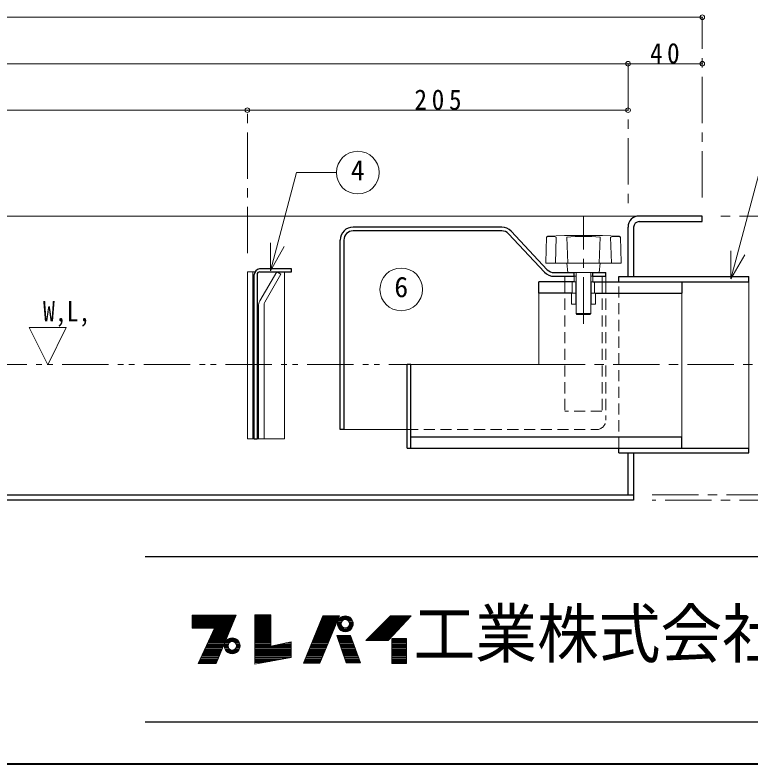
# Model space of a CAD drawing. Units: millimetres at full size, sheet at 1:5. Extents: x -1062 to 963, y -702 to 703.
# Drawn here: x -120 to 275.8, y -702.5 to -299.2 of the extents above; entities that cross this region are included whole.
import ezdxf
from ezdxf.enums import TextEntityAlignment as Align

# ---------------------------------------------------------------- set-up
doc = ezdxf.new("R2010")
doc.units = ezdxf.units.MM
doc.header["$LTSCALE"] = 5
doc.header["$PDMODE"] = 32
doc.header["$PDSIZE"] = 2.5
for name, pattern in [('CHAIN1', [8, 5, -1, 1, -1]), ('DASHED1', [1.8, 1.2, -0.6]), ('DOUBLE_CHAIN1', [8.8, 5, -1, 0.6, -0.6, 0.6, -1])]:
    doc.linetypes.add(name, pattern=pattern)
doc.layers.add('0-A', color=4, linetype='Continuous', lineweight=9)
doc.styles.add('ＭＳ ゴシック', font='')
doc.styles.get('ＭＳ ゴシック').set_extended_font_data('MS Gothic')

msp = doc.modelspace()

# ---------------------------------------------------------------- linework, layer by layer
at = {"layer": '0-A'}
for p, q in [((250.102, -300.491), (-629.898, -300.491)), ((-589.898, -325.491), (210.102, -325.491)), ((210.102, -325.491), (250.102, -325.491)), ((-394.898, -350.491), (5.102, -350.491)), ((5.102, -350.491), (210.102, -350.491)), ((216.102, -407.491), (-586.898, -407.491)), ((8.102, -437.491), (9.254, -437.491)), ((25.102, -527.491), (25.102, -437.491)), ((182.102, -442.941), (182.002, -442.941)), ((190.202, -442.941), (190.102, -442.941)), ((162.102, -487.491), (162.102, -448.941)), ((93.102, -487.491), (162.102, -487.491)), ((8.102, -527.491), (8.852, -527.491)), ((10.352, -527.491), (11.102, -527.491)), ((14.102, -527.491), (25.102, -527.491))]:
    msp.add_line(p, q, dxfattribs=at)
at = {"layer": '0-A', "linetype": 'CHAIN1'}
for p, q in [((250.102, -397.491), (250.102, -300.491)), ((210.102, -325.491), (210.102, -402.491)), ((5.102, -427.491), (5.102, -350.491)), ((186.102, -465.441), (186.102, -407.941)), ((455.102, -407.491), (260.102, -407.491)), ((162.102, -487.491), (405.102, -487.491)), ((223.102, -557.491), (430.102, -557.491)), ((455.102, -560.491), (223.102, -560.491))]:
    msp.add_line(p, q, dxfattribs=at)
at = {"layer": '0-A', "color": 7, "lineweight": 18}
for p, q in [((265.416, -441.288), (281.218, -382.316)), ((17.494, -436.956), (31.654, -384.11)), ((53.061, -384.11), (31.654, -384.11)), ((166.234, -418.875), (165.751, -432.423)), ((166.71, -418.394), (175.861, -417.952)), ((170.979, -432.941), (171.479, -418.941)), ((195.861, -417.941), (176.343, -417.941)), ((177.113, -418.941), (177.613, -432.941)), ((195.091, -418.941), (194.591, -432.941)), ((205.494, -418.394), (196.343, -417.952)), ((201.225, -432.941), (200.725, -418.941)), ((205.969, -418.875), (206.453, -432.423)), ((17.494, -436.956), (17.494, -421.956)), ((17.494, -436.956), (24.994, -423.966)), ((265.416, -441.288), (265.416, -426.288)), ((265.416, -441.288), (272.916, -428.297)), ((205.953, -432.941), (166.25, -432.941)), ((177.102, -432.941), (177.602, -437.941)), ((195.102, -432.941), (194.602, -437.941)), ((5.102, -437.491), (8.102, -437.491)), ((5.102, -527.491), (5.102, -437.491)), ((8.102, -437.491), (8.102, -527.491)), ((11.906, -453.098), (20.917, -437.491)), ((191.102, -437.941), (181.102, -437.941)), ((182.102, -459.941), (182.102, -437.941)), ((190.102, -459.941), (190.102, -437.941)), ((176.102, -442.941), (176.102, -439.941)), ((180.102, -448.941), (180.102, -442.941)), ((181.102, -439.941), (182.102, -439.941)), ((181.102, -439.941), (181.102, -442.941)), ((181.102, -442.941), (182.002, -442.941)), ((182.002, -454.941), (182.002, -442.941)), ((190.102, -439.941), (191.102, -439.941)), ((190.202, -442.941), (191.102, -442.941)), ((190.202, -454.941), (190.202, -442.941)), ((191.102, -439.941), (191.102, -442.941)), ((192.102, -448.941), (192.102, -442.941)), ((196.102, -442.941), (196.102, -439.941)), ((198.102, -442.941), (198.102, -439.941)), ((275.102, -532.391), (275.102, -442.941)), ((179.602, -454.941), (179.602, -448.941)), ((192.102, -448.941), (192.602, -448.941)), ((192.602, -454.941), (192.602, -448.941)), ((239.102, -526.391), (239.102, -448.941)), ((14.102, -455.295), (14.102, -527.491)), ((179.602, -454.941), (182.002, -454.941)), ((190.202, -454.941), (192.602, -454.941)), ((11.102, -527.491), (11.102, -456.098)), ((182.102, -459.941), (190.102, -459.941)), ((182.102, -459.941), (182.602, -460.441)), ((182.602, -460.441), (189.602, -460.441)), ((189.602, -460.441), (190.102, -459.941)), ((91.102, -522.441), (57.102, -522.441)), ((8.102, -527.491), (5.102, -527.491)), ((14.102, -527.491), (11.102, -527.491)), ((-24.684, -622.59), (-0.979, -622.59)), ((-24.684, -622.8), (-1.066, -622.8)), ((-24.684, -623.115), (-1.196, -623.115)), ((-24.684, -623.43), (-1.327, -623.43)), ((-24.684, -623.745), (-1.457, -623.745)), ((-24.684, -624.165), (-1.631, -624.165)), ((-1.761, -624.48), (-24.684, -624.48)), ((-24.684, -624.795), (-1.891, -624.795)), ((-11.664, -648.42), (-0.849, -622.275)), ((9.126, -622.17), (9.126, -648.735)), ((17.841, -622.17), (9.126, -622.17)), ((9.126, -622.59), (17.841, -622.59)), ((9.126, -622.8), (17.841, -622.8)), ((9.126, -623.115), (17.841, -623.115)), ((9.126, -623.43), (17.841, -623.43)), ((9.126, -623.745), (17.841, -623.745)), ((9.126, -624.165), (17.841, -624.165)), ((9.126, -624.48), (17.841, -624.48)), ((9.126, -624.795), (17.841, -624.795)), ((45.771, -622.695), (35.271, -648.21)), ((44.196, -648.21), (54.801, -622.695)), ((44.907, -624.795), (53.928, -624.795)), ((45.037, -624.48), (54.059, -624.48)), ((45.166, -624.165), (54.19, -624.165)), ((45.339, -623.745), (54.365, -623.745)), ((45.469, -623.43), (54.486, -623.43)), ((45.598, -623.115), (54.627, -623.115)), ((45.771, -622.695), (54.801, -622.695)), ((54.093, -625.005), (56.806, -625.005)), ((54.424, -624.48), (61.268, -624.48)), ((54.777, -624.06), (60.915, -624.06)), ((55.385, -623.535), (60.307, -623.535)), ((56.123, -623.115), (59.569, -623.115)), ((61.599, -625.005), (58.887, -625.005)), ((80.001, -624.795), (91.281, -624.795)), ((80.316, -624.48), (91.574, -624.48)), ((80.631, -624.165), (91.866, -624.165)), ((80.946, -635.925), (93.231, -622.695)), ((81.051, -623.745), (92.256, -623.745)), ((81.366, -623.43), (92.549, -623.43)), ((81.681, -623.115), (92.841, -623.115)), ((-24.684, -625.11), (-2.022, -625.11)), ((-24.684, -625.425), (-2.152, -625.425)), ((-24.684, -625.74), (-2.282, -625.74)), ((-24.684, -625.95), (-2.369, -625.95)), ((-24.684, -626.37), (-2.543, -626.37)), ((-24.684, -626.685), (-2.673, -626.685)), ((-24.684, -627), (-2.803, -627)), ((-24.684, -627.315), (-2.934, -627.315)), ((-24.684, -627.63), (-3.064, -627.63)), ((-24.684, -627.945), (-3.194, -627.945)), ((-24.684, -628.26), (-3.325, -628.26)), ((-24.684, -628.575), (-3.455, -628.575)), ((-24.684, -628.89), (-3.585, -628.89)), ((9.126, -625.11), (17.841, -625.11)), ((9.126, -625.425), (17.841, -625.425)), ((9.126, -625.74), (17.841, -625.74)), ((9.126, -625.95), (17.841, -625.95)), ((9.126, -626.37), (17.841, -626.37)), ((9.126, -626.685), (17.841, -626.685)), ((9.126, -627), (17.841, -627)), ((9.126, -627.315), (17.841, -627.315)), ((9.126, -627.63), (17.841, -627.63)), ((9.126, -627.945), (17.841, -627.945)), ((9.126, -628.26), (17.841, -628.26)), ((9.126, -628.575), (17.841, -628.575)), ((9.126, -628.89), (17.841, -628.89)), ((43.222, -628.89), (52.226, -628.89)), ((43.351, -628.575), (52.357, -628.575)), ((43.481, -628.26), (52.488, -628.26)), ((43.611, -627.945), (52.619, -627.945)), ((43.74, -627.63), (52.75, -627.63)), ((43.881, -627.315), (52.881, -627.315)), ((44, -627), (53.012, -627)), ((44.129, -626.685), (53.143, -626.685)), ((44.259, -626.37), (53.274, -626.37)), ((44.432, -625.95), (53.448, -625.95)), ((44.518, -625.74), (53.536, -625.74)), ((44.648, -625.425), (53.666, -625.425)), ((44.777, -625.11), (53.797, -625.11)), ((53.596, -627), (55.596, -627)), ((53.617, -626.58), (55.636, -626.58)), ((53.629, -627.525), (55.658, -627.525)), ((53.703, -626.055), (55.804, -626.055)), ((53.728, -628.05), (55.856, -628.05)), ((53.899, -625.425), (56.239, -625.425)), ((53.899, -628.575), (56.239, -628.575)), ((61.794, -625.425), (59.453, -625.425)), ((61.794, -628.575), (59.453, -628.575)), ((61.964, -628.05), (59.836, -628.05)), ((61.99, -626.055), (59.888, -626.055)), ((62.064, -627.525), (60.034, -627.525)), ((62.075, -626.58), (60.057, -626.58)), ((60.096, -627), (62.096, -627)), ((75.906, -628.89), (87.479, -628.89)), ((76.221, -628.575), (87.771, -628.575)), ((76.536, -628.26), (88.064, -628.26)), ((76.851, -627.945), (88.356, -627.945)), ((77.166, -627.63), (88.649, -627.63)), ((77.481, -627.315), (88.941, -627.315)), ((77.796, -627), (89.234, -627)), ((78.111, -626.685), (89.556, -626.685)), ((78.426, -626.37), (89.819, -626.37)), ((78.846, -625.95), (90.209, -625.95)), ((79.056, -625.74), (90.404, -625.74)), ((79.371, -625.425), (90.696, -625.425)), ((79.686, -625.11), (90.989, -625.11)), ((-12.504, -629.31), (-24.684, -629.31)), ((-21.324, -648.42), (-12.504, -629.31)), ((-5.279, -632.985), (-14.2, -632.985)), ((-5.105, -632.565), (-13.974, -632.565)), ((-13.764, -632.04), (-4.888, -632.04)), ((-4.714, -631.62), (-13.57, -631.62)), ((-4.497, -631.095), (-13.328, -631.095)), ((-4.367, -630.78), (-13.182, -630.78)), ((-4.193, -630.36), (-12.988, -630.36)), ((-4.063, -630.045), (-12.843, -630.045)), ((-3.889, -629.625), (-12.649, -629.625)), ((-3.759, -629.31), (-12.504, -629.31)), ((9.126, -629.31), (17.841, -629.31)), ((9.126, -629.625), (17.841, -629.625)), ((9.126, -630.045), (17.841, -630.045)), ((9.126, -630.36), (17.841, -630.36)), ((9.126, -630.78), (17.841, -630.78)), ((9.126, -631.095), (17.841, -631.095)), ((9.126, -631.62), (17.841, -631.62)), ((9.126, -632.04), (17.841, -632.04)), ((9.126, -632.565), (17.841, -632.565)), ((9.126, -632.985), (17.841, -632.985)), ((41.537, -632.985), (50.524, -632.985)), ((41.709, -632.565), (50.699, -632.565)), ((41.925, -632.04), (50.917, -632.04)), ((42.098, -631.62), (51.092, -631.62)), ((42.314, -631.095), (51.31, -631.095)), ((42.444, -630.78), (51.441, -630.78)), ((42.617, -630.36), (51.615, -630.36)), ((42.746, -630.045), (51.746, -630.045)), ((42.919, -629.625), (51.921, -629.625)), ((43.049, -629.31), (52.052, -629.31)), ((54.151, -629.1), (57.038, -629.1)), ((54.504, -629.625), (61.189, -629.625)), ((54.881, -630.045), (60.811, -630.045)), ((55.711, -630.675), (59.981, -630.675)), ((56.709, -631.095), (58.983, -631.095)), ((61.541, -629.1), (58.654, -629.1)), ((71.811, -632.985), (83.676, -632.985)), ((72.231, -632.565), (84.066, -632.565)), ((72.756, -632.04), (84.554, -632.04)), ((73.176, -631.62), (84.944, -631.62)), ((73.701, -631.095), (85.431, -631.095)), ((74.016, -630.78), (85.724, -630.78)), ((74.436, -630.36), (86.114, -630.36)), ((74.751, -630.045), (86.406, -630.045)), ((75.171, -629.625), (86.796, -629.625)), ((75.486, -629.31), (87.089, -629.31)), ((-6.843, -636.765), (-15.945, -636.765)), ((-6.669, -636.345), (-15.751, -636.345)), ((-6.452, -635.82), (-15.508, -635.82)), ((-15.315, -635.4), (-6.278, -635.4)), ((-6.061, -634.875), (-15.072, -634.875)), ((-5.844, -634.35), (-14.83, -634.35)), ((-5.67, -633.93), (-14.636, -633.93)), ((-14.394, -633.405), (-5.453, -633.405)), ((-6.749, -636.765), (-3.862, -636.765)), ((-6.476, -636.345), (0.368, -636.345)), ((-6.019, -635.82), (-0.089, -635.82)), ((-5.515, -635.4), (-0.593, -635.4)), ((-4.518, -634.875), (-1.59, -634.875)), ((0.641, -636.765), (-2.246, -636.765)), ((9.126, -633.405), (17.841, -633.405)), ((9.126, -633.93), (17.841, -633.93)), ((9.126, -634.35), (17.841, -634.35)), ((9.126, -634.875), (17.841, -634.875)), ((9.126, -635.4), (17.841, -635.4)), ((9.126, -635.82), (17.841, -635.82)), ((9.126, -636.345), (17.841, -636.345)), ((9.126, -636.765), (17.841, -636.765)), ((39.981, -636.765), (48.953, -636.765)), ((40.154, -636.345), (49.128, -636.345)), ((40.37, -635.82), (49.346, -635.82)), ((40.543, -635.4), (49.52, -635.4)), ((40.759, -634.875), (49.739, -634.875)), ((40.975, -634.35), (49.957, -634.35)), ((41.151, -633.93), (50.131, -633.93)), ((41.361, -633.405), (50.35, -633.405)), ((53.263, -633.405), (60.615, -633.405)), ((53.445, -633.93), (60.808, -633.93)), ((53.591, -634.35), (60.963, -634.35)), ((53.773, -634.875), (61.157, -634.875)), ((53.956, -635.4), (61.351, -635.4)), ((54.102, -635.82), (61.506, -635.82)), ((54.284, -636.345), (61.699, -636.345)), ((54.43, -636.765), (61.854, -636.765)), ((66.036, -648.105), (60.576, -633.3)), ((68.871, -635.925), (80.946, -635.925)), ((69.396, -635.4), (81.434, -635.4)), ((69.921, -634.875), (81.921, -634.875)), ((70.446, -634.35), (82.409, -634.35)), ((70.866, -633.93), (82.799, -633.93)), ((71.391, -633.405), (83.286, -633.405)), ((82.836, -635.4), (90.816, -635.4)), ((82.836, -635.82), (90.816, -635.82)), ((82.836, -636.345), (90.816, -636.345)), ((82.836, -636.765), (90.816, -636.765)), ((-8.58, -640.965), (-17.883, -640.965)), ((-8.363, -640.44), (-17.641, -640.44)), ((-8.102, -639.81), (-17.334, -639.81)), ((-7.929, -639.39), (-17.156, -639.39)), ((-7.711, -638.865), (-16.914, -638.865)), ((-16.72, -638.445), (-7.538, -638.445)), ((-7.32, -637.92), (-16.478, -637.92)), ((-7.06, -637.29), (-16.187, -637.29)), ((-7.304, -638.865), (-5.304, -638.865)), ((-7.283, -638.445), (-5.264, -638.445)), ((-7.271, -639.39), (-5.242, -639.39)), ((-7.197, -637.92), (-5.096, -637.92)), ((-7.197, -639.81), (-5.096, -639.81)), ((-7.001, -637.29), (-4.661, -637.29)), ((-7.001, -640.44), (-4.661, -640.44)), ((-6.749, -640.965), (-3.862, -640.965)), ((0.641, -640.965), (-2.246, -640.965)), ((0.894, -637.29), (-1.447, -637.29)), ((0.894, -640.44), (-1.447, -640.44)), ((1.09, -637.92), (-1.012, -637.92)), ((1.09, -639.81), (-1.012, -639.81)), ((1.164, -639.39), (-0.866, -639.39)), ((1.175, -638.445), (-0.843, -638.445)), ((-0.804, -638.865), (1.196, -638.865)), ((9.126, -637.29), (17.841, -637.29)), ((9.126, -637.92), (17.841, -637.92)), ((9.126, -638.445), (17.841, -638.445)), ((9.126, -638.865), (17.841, -638.865)), ((9.126, -639.39), (28.656, -639.39)), ((9.126, -639.81), (28.656, -639.81)), ((9.126, -640.44), (28.656, -640.44)), ((9.126, -640.965), (28.656, -640.965)), ((28.656, -638.865), (18.782, -638.865)), ((28.656, -638.445), (20.662, -638.445)), ((28.656, -637.92), (23.014, -637.92)), ((28.656, -637.29), (25.835, -637.29)), ((38.253, -640.965), (47.207, -640.965)), ((38.469, -640.44), (47.426, -640.44)), ((38.728, -639.81), (47.688, -639.81)), ((38.901, -639.39), (47.862, -639.39)), ((39.117, -638.865), (48.081, -638.865)), ((39.29, -638.445), (48.255, -638.445)), ((39.506, -637.92), (48.473, -637.92)), ((39.765, -637.29), (48.735, -637.29)), ((54.613, -637.29), (62.048, -637.29)), ((54.832, -637.92), (62.28, -637.92)), ((55.014, -638.445), (62.474, -638.445)), ((55.16, -638.865), (62.628, -638.865)), ((55.343, -639.39), (62.822, -639.39)), ((55.488, -639.81), (62.977, -639.81)), ((55.707, -640.44), (63.209, -640.44)), ((55.89, -640.965), (63.403, -640.965)), ((82.836, -637.29), (90.816, -637.29)), ((82.836, -637.92), (90.816, -637.92)), ((82.836, -638.445), (90.816, -638.445)), ((82.836, -638.865), (90.816, -638.865)), ((82.836, -639.39), (90.816, -639.39)), ((82.836, -639.81), (90.816, -639.81)), ((82.836, -640.44), (90.816, -640.44)), ((82.836, -640.965), (90.816, -640.965)), ((-10.274, -645.06), (-19.773, -645.06)), ((-10.013, -644.43), (-19.482, -644.43)), ((-9.84, -644.01), (-19.288, -644.01)), ((-9.622, -643.485), (-19.046, -643.485)), ((-9.405, -642.96), (-18.804, -642.96)), ((-9.188, -642.435), (-18.562, -642.435)), ((-8.971, -641.91), (-18.319, -641.91)), ((-8.797, -641.49), (-18.125, -641.49)), ((-6.396, -641.49), (0.289, -641.49)), ((-6.019, -641.91), (-0.089, -641.91)), ((-5.36, -642.435), (-0.748, -642.435)), ((-4.191, -642.96), (-1.917, -642.96)), ((9.126, -641.49), (28.656, -641.49)), ((9.126, -641.91), (28.656, -641.91)), ((9.126, -642.435), (28.656, -642.435)), ((9.126, -642.96), (28.656, -642.96)), ((9.126, -643.485), (28.656, -643.485)), ((9.126, -644.01), (28.656, -644.01)), ((9.126, -644.43), (28.656, -644.43)), ((9.126, -645.06), (28.656, -645.06)), ((36.567, -645.06), (45.505, -645.06)), ((36.827, -644.43), (45.767, -644.43)), ((37, -644.01), (45.942, -644.01)), ((37.216, -643.485), (46.16, -643.485)), ((37.432, -642.96), (46.378, -642.96)), ((37.648, -642.435), (46.596, -642.435)), ((37.864, -641.91), (46.815, -641.91)), ((38.037, -641.49), (46.989, -641.49)), ((56.061, -641.49), (63.597, -641.49)), ((56.218, -641.91), (63.751, -641.91)), ((56.401, -642.435), (63.945, -642.435)), ((56.583, -642.96), (64.139, -642.96)), ((56.766, -643.485), (64.332, -643.485)), ((56.948, -644.01), (64.526, -644.01)), ((57.094, -644.43), (64.681, -644.43)), ((57.313, -645.06), (64.913, -645.06)), ((82.836, -641.49), (90.816, -641.49)), ((82.836, -641.91), (90.816, -641.91)), ((82.836, -642.435), (90.816, -642.435)), ((82.836, -642.96), (90.816, -642.96)), ((82.836, -643.485), (90.816, -643.485)), ((82.836, -644.01), (90.816, -644.01)), ((82.836, -644.43), (90.816, -644.43)), ((82.836, -645.06), (90.816, -645.06)), ((-21.324, -648.42), (-11.664, -648.42)), ((-11.447, -647.895), (-21.082, -647.895)), ((-11.186, -647.265), (-20.791, -647.265)), ((-10.969, -646.74), (-20.548, -646.74)), ((-10.752, -646.215), (-20.306, -646.215)), ((-10.491, -645.585), (-20.015, -645.585)), ((9.126, -645.585), (26.359, -645.585)), ((9.126, -646.215), (22.912, -646.215)), ((9.126, -646.74), (20.04, -646.74)), ((9.126, -647.265), (17.168, -647.265)), ((9.126, -647.895), (13.721, -647.895)), ((44.196, -648.21), (35.271, -648.21)), ((35.401, -647.895), (44.327, -647.895)), ((35.66, -647.265), (44.589, -647.265)), ((35.876, -646.74), (44.807, -646.74)), ((36.092, -646.215), (45.025, -646.215)), ((36.351, -645.585), (45.287, -645.585)), ((57.531, -645.585), (65.107, -645.585)), ((57.714, -646.215), (65.339, -646.215)), ((57.897, -646.74), (65.533, -646.74)), ((58.079, -647.265), (65.726, -647.265)), ((58.298, -647.895), (65.959, -647.895)), ((58.371, -648.105), (66.036, -648.105)), ((82.836, -645.585), (90.816, -645.585)), ((82.836, -646.215), (90.816, -646.215)), ((82.836, -646.74), (90.816, -646.74)), ((82.836, -647.265), (90.816, -647.265)), ((82.836, -647.895), (90.816, -647.895))]:
    msp.add_line(p, q, dxfattribs=at)
at = {"layer": '0-A', "color": 5, "lineweight": 25}
for p, q in [((250.102, -407.491), (216.102, -407.491)), ((142.072, -413.441), (62.102, -413.441)), ((210.102, -439.991), (210.102, -413.491)), ((213.102, -413.491), (213.102, -439.991)), ((142.072, -415.441), (62.102, -415.441)), ((145.717, -417.019), (165.163, -437.732)), ((166.621, -436.363), (147.176, -415.65)), ((55.102, -522.441), (55.102, -420.441)), ((57.102, -420.441), (57.102, -522.441)), ((8.852, -527.491), (8.852, -438.991)), ((10.352, -438.991), (10.352, -527.491)), ((11.792, -437.491), (28.852, -437.491)), ((28.852, -435.991), (11.852, -435.991)), ((28.852, -437.491), (28.852, -435.991)), ((170.266, -437.941), (181.102, -437.941)), ((181.102, -439.941), (181.102, -437.941)), ((191.102, -437.941), (198.102, -437.941)), ((191.102, -439.941), (191.102, -437.941)), ((198.102, -439.941), (198.102, -437.941)), ((162.102, -448.941), (162.102, -442.941)), ((181.102, -442.941), (162.102, -442.941)), ((170.266, -439.941), (181.102, -439.941)), ((191.102, -439.941), (198.102, -439.941)), ((205.102, -439.991), (275.102, -439.991)), ((205.102, -442.941), (205.102, -439.991)), ((239.102, -442.941), (239.102, -448.941)), ((180.102, -448.941), (162.102, -448.941)), ((192.602, -448.941), (239.102, -448.941)), ((93.102, -487.491), (91.102, -487.491)), ((91.102, -532.391), (91.102, -487.491)), ((93.102, -532.391), (93.102, -487.666)), ((57.102, -522.441), (55.102, -522.441)), ((8.852, -527.491), (10.352, -527.491)), ((93.102, -526.391), (239.102, -526.391)), ((239.102, -532.391), (239.102, -526.391)), ((91.102, -532.391), (275.102, -532.391)), ((205.102, -534.991), (205.102, -532.391)), ((205.102, -534.991), (275.102, -534.991)), ((210.102, -557.491), (210.102, -534.991)), ((213.102, -534.991), (213.102, -560.491)), ((275.102, -534.991), (275.102, -532.391)), ((-592.898, -557.491), (213.102, -557.491)), ((213.102, -560.491), (-592.898, -560.491))]:
    msp.add_line(p, q, dxfattribs=at)
at = {"layer": '0-A', "linetype": 'DASHED1'}
for p, q in [((176.102, -442.941), (176.102, -512.441)), ((196.102, -442.941), (196.102, -512.441)), ((198.102, -442.941), (198.102, -517.441)), ((180.102, -448.941), (182.102, -448.941)), ((190.102, -448.941), (192.102, -448.941)), ((182.102, -454.941), (182.002, -454.941)), ((190.202, -454.941), (190.102, -454.941)), ((196.079, -512.441), (176.079, -512.441)), ((91.102, -522.441), (193.079, -522.441))]:
    msp.add_line(p, q, dxfattribs=at)
at = {"layer": '0-A', "color": 7, "linetype": 'DASHED1', "lineweight": 18}
msp.add_line((205.102, -532.391), (205.102, -442.941), dxfattribs=at)
at = {"layer": '0-A', "linetype": 'DOUBLE_CHAIN1'}
msp.add_line((-578.648, -487.491), (91.102, -487.491), dxfattribs=at)
at = {"layer": '0-A', "color": 6, "lineweight": 25}
for p, q in [((-49.898, -590.705), (940.102, -590.705)), ((940.102, -679.991), (-49.898, -679.991))]:
    msp.add_line(p, q, dxfattribs=at)
at = {"layer": '0-A', "color": 1, "lineweight": 40}
msp.add_line((962.602, -702.491), (-1062.398, -702.491), dxfattribs=at)
at = {"layer": '0-A', "color": 5, "lineweight": 25}
for points in [[(216.102, -410.491), (250.102, -410.491), (250.102, -407.491)], [(191.102, -442.941), (275.102, -442.941), (275.102, -439.991)]]:
    msp.add_lwpolyline(points, dxfattribs=at)
at = {"layer": '0-A', "color": 7, "lineweight": 18}
for points in [[(20.917, -437.491), (23.167, -438.79), (14.504, -453.795)], [(-24.684, -629.31), (-24.684, -622.275), (-0.849, -622.275)], [(9.126, -648.735), (28.656, -645.165), (28.656, -636.66), (17.841, -639.075), (17.841, -622.17)], [(68.871, -635.925), (82.101, -622.695), (93.231, -622.695)], [(58.371, -648.105), (53.226, -633.3), (60.576, -633.3)]]:
    msp.add_lwpolyline(points, dxfattribs=at)
at = {"layer": '0-A'}
msp.add_lwpolyline([(-102.416, -487.535), (-92.416, -467.535), (-112.416, -467.535)], close=True, dxfattribs=at)
at = {"layer": '0-A', "color": 7, "lineweight": 18}
msp.add_lwpolyline([(82.836, -634.875), (82.836, -648.42), (90.816, -648.42), (90.816, -634.875)], close=True, dxfattribs=at)
for centre, radius in [((64.561, -384.11), 11.5), ((87.983, -446.964), 11.5), ((57.846, -627), 4.25), ((57.846, -627), 2.25), ((-3.054, -638.865), 4.25), ((-3.054, -638.865), 2.25)]:
    msp.add_circle(centre, radius, dxfattribs=at)
at = {"layer": '0-A', "color": 5, "lineweight": 25}
for centre, radius, start, end in [((216.102, -413.491), 6, 90, 180), ((216.102, -413.491), 3, 90, 180), ((62.102, -420.441), 7, 90, 180), ((142.072, -420.441), 7, 43.19126, 90), ((62.102, -420.441), 5, 90, 180), ((142.072, -420.441), 5, 43.19126, 90), ((11.852, -438.991), 3, 92.27697, 180), ((11.852, -438.991), 1.5, 92.27697, 180), ((170.266, -432.941), 7, 223.19126, 270), ((170.266, -432.941), 5, 223.19126, 270)]:
    msp.add_arc(centre, radius, start, end, dxfattribs=at)
at = {"layer": '0-A', "color": 7, "lineweight": 18}
for centre, radius, start, end in [((168.855, -425.572), 7.132, 68.41749, 111.58251), ((166.734, -418.893), 0.5, 92.76051, 177.95459), ((176.343, -427.941), 10, 90, 92.76051), ((186.102, -499.496), 81.055, 83.6327, 96.3673), ((195.861, -427.941), 10, 87.23949, 90), ((203.348, -425.572), 7.132, 68.41749, 111.58251), ((205.47, -418.893), 0.5, 2.04541, 87.23949), ((166.25, -432.441), 0.5, 177.95459, 270), ((205.953, -432.441), 0.5, 270, 2.04541), ((11.852, -438.991), 3, 90, 92.27697), ((17.102, -456.098), 6, 150, 180), ((17.102, -455.295), 3, 150, 180)]:
    msp.add_arc(centre, radius, start, end, dxfattribs=at)
at = {"layer": '0-A', "linetype": 'DASHED1'}
msp.add_arc((193.102, -517.441), 5, 270, 0, dxfattribs=at)
at = {"layer": '0-A'}
for p in [(250.102, -300.491), (210.102, -325.491), (250.102, -325.491), (5.102, -350.491), (210.102, -350.491)]:
    msp.add_point(p, dxfattribs=at)

# ---------------------------------------------------------------- texts
at = {"layer": '0-A', "color": 7, "style": 'ＭＳ ゴシック'}
for s, p in [('4', (60.811, -391.61)), ('6', (84.233, -454.464))]:
    msp.add_text(s, height=11, dxfattribs=at).set_placement(p, align=Align.BOTTOM_LEFT)
for s, height, width, p in [('W,L,', 11, 0.85, (-104.916, -467.535)), ('工業株式会社', 25.66, 0.95, (94.566, -652.848))]:
    msp.add_text(s, height=height, dxfattribs=dict(at, width=width)).set_placement(p, align=Align.BOTTOM_LEFT)
at = {"layer": '0-A', "color": 7, "char_height": 11, "attachment_point": 7, "style": 'ＭＳ ゴシック'}
for s, insert in [('\\T1.36;\\W0.9;40', (221.977, -325.491)), ('\\T1.38;\\W0.9;205', (95.102, -350.491))]:
    msp.add_mtext(s, dxfattribs=dict(at, insert=insert))

doc.saveas('drawing.dxf')
